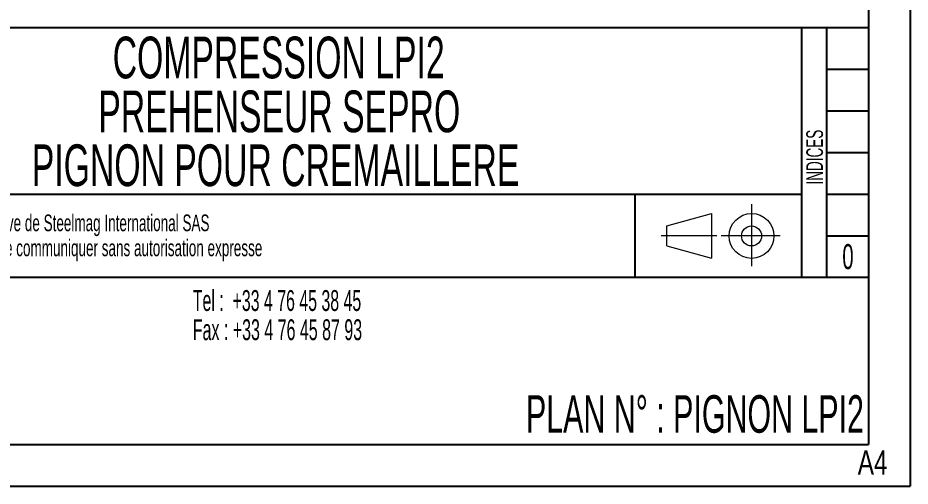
# Model space of a CAD drawing. Header units: millimetres. Extents: x 0 to 210, y 0 to 297.
# Drawn here: x 103 to 210, y 0.1 to 56.2 of the extents above; entities that cross this region are included whole.
import ezdxf

# ---------------------------------------------------------------- set-up
doc = ezdxf.new("R2010")
doc.units = ezdxf.units.MM
doc.layers.add('FIN', color=5, linetype='Continuous')
doc.layers.add('TEXTE', color=6, linetype='Continuous')
doc.styles.add('SLDTEXTSTYLE0', font='TXT', dxfattribs={"width": 0.75})
doc.styles.add('SLDTEXTSTYLE1', font='TXT', dxfattribs={"width": 0.605})
doc.styles.add('SLDTEXTSTYLE2', font='TXT', dxfattribs={"width": 0.57})
doc.styles.add('SLDTEXTSTYLE3', font='TXT', dxfattribs={"width": 0.573043})

# ---------------------------------------------------------------- blocks, each defined once
blk = doc.blocks.new('Bloc1')
at = {"color": 7, "linetype": 'Continuous', "lineweight": 18}
for p, q in [((10.82, 7.42), (10.82, 0)), ((0.66, 4.82), (6.03, 6.31)), ((6.03, 6.31), (6.03, 0.94)), ((0.66, 2.43), (0.66, 4.82)), ((6.66, 3.62), (0, 3.62)), ((14.25, 3.62), (7.18, 3.62)), ((0.66, 2.43), (6.03, 0.94))]:
    blk.add_line(p, q, dxfattribs=at)
for radius in [2.69, 1.2]:
    blk.add_circle((10.82, 3.62), radius, dxfattribs=at)
blk = doc.blocks.new('SW_NOTE_0')
at = {"layer": 'TEXTE', "color": 0, "char_height": 2, "attachment_point": 1, "style": 'SLDTEXTSTYLE1'}
for s, insert in [('Ce document est la propriété exclusive de Steelmag International SAS', (0, 2.58)), ("Il est interdit d'en faire usage ou de le communiquer sans autorisation expresse", (0, -0.42))]:
    blk.add_mtext(s, dxfattribs=dict(at, insert=insert))
blk = doc.blocks.new('SW_NOTE_0_2')
at = {"layer": 'TEXTE', "color": 0, "char_height": 5, "attachment_point": 2, "style": 'SLDTEXTSTYLE1'}
for s, insert in [('COMPRESSION LPI2', (33.05, 6.45)), ('PREHENSEUR SEPRO', (33.12, -0.01)), ('PIGNON POUR CREMAILLERE', (32.68, -6.47))]:
    blk.add_mtext(s, dxfattribs=dict(at, insert=insert))
blk = doc.blocks.new('SW_NOTE_0_3')
at = {"layer": 'TEXTE', "color": 0, "char_height": 2.5, "attachment_point": 1}
for s, insert, style in [('Tel :  +33 4 76 45 38 45', (0, 3.22), 'SLDTEXTSTYLE2'), ('Fax : +33 4 76 45 87 93', (0, -0.28), 'SLDTEXTSTYLE3')]:
    blk.add_mtext(s, dxfattribs=dict(at, insert=insert, style=style))

msp = doc.modelspace()

# ---------------------------------------------------------------- linework, layer by layer
at = {"layer": 'FIN'}
for p, q in [((209.9885, 297.0678), (209.9885, 0.0678)), ((204.9885, 292.0678), (204.9885, 5.0678)), ((4.9885, 55.0678), (204.9885, 55.0678)), ((196.9885, 25.0678), (196.9885, 55.0678)), ((199.9885, 25.0678), (199.9885, 55.0678)), ((199.9885, 50.0678), (204.9885, 50.0678)), ((199.9885, 45.0678), (204.9885, 45.0678)), ((199.9885, 40.0678), (204.9885, 40.0678)), ((69.2151, 35.0678), (196.9885, 35.0678)), ((176.9885, 35.0678), (176.9885, 25.0678)), ((199.9885, 35.0678), (204.9885, 35.0678)), ((199.9885, 30.0678), (204.9885, 30.0678)), ((204.9885, 25.0678), (4.9885, 25.0678)), ((4.9885, 5.0678), (204.9885, 5.0678)), ((-0.0115, 0.0678), (209.9885, 0.0678))]:
    msp.add_line(p, q, dxfattribs=at)

# ---------------------------------------------------------------- block references
at = {"color": 7, "linetype": 'Continuous'}
msp.add_blockref('Bloc1', (180.1599, 26.4446), dxfattribs=at)
at = {"layer": 'TEXTE'}
for name, p in [('SW_NOTE_0_2', (101.2572, 47.5132)), ('SW_NOTE_0', (75.5552, 30.0573)), ('SW_NOTE_0_3', (124.0156, 20.3539))]:
    msp.add_blockref(name, p, dxfattribs=at)

# ---------------------------------------------------------------- texts
at = {"layer": 'TEXTE', "insert": (197.5383, 39.521), "char_height": 2, "attachment_point": 2, "rotation": 90, "style": 'SLDTEXTSTYLE1'}
msp.add_mtext('INDICES', dxfattribs=at)
at = {"layer": 'TEXTE'}
for s, insert, char_height, attachment_point, style in [('0', (202.5335, 29.0884), 3, 2, 'SLDTEXTSTYLE1'), ('PLAN N° : PIGNON LPI2', (204.4481, 10.9743), 4.5, 3, 'SLDTEXTSTYLE1'), ('A4', (203.7072, 4.3658), 2.91042, 1, 'SLDTEXTSTYLE0'), ('A4', (203.7072, 4.3658), 2.91042, 1, 'SLDTEXTSTYLE0')]:
    msp.add_mtext(s, dxfattribs=dict(at, insert=insert, char_height=char_height, attachment_point=attachment_point, style=style))

doc.saveas('drawing.dxf')
